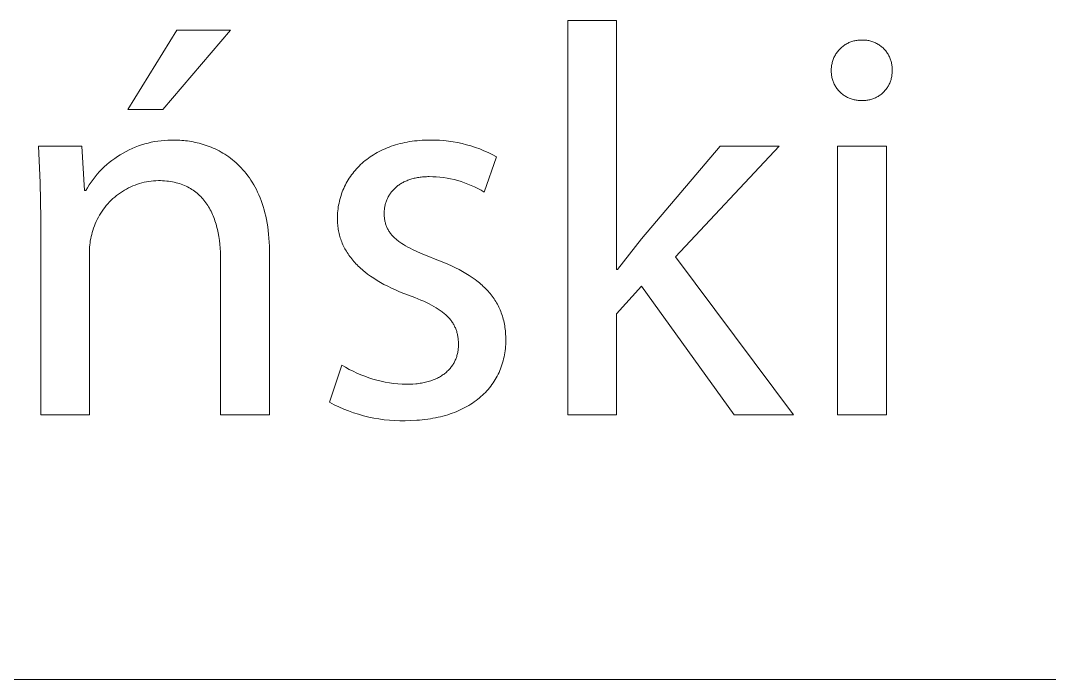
# Model space of a CAD drawing. Header units: millimetres. Extents: x 0 to 4468, y 0 to 3122.
# Drawn here: x 3837.3 to 3920.1, y 0 to 53.1 of the extents above; entities that cross this region are included whole.
import ezdxf

# ---------------------------------------------------------------- set-up
doc = ezdxf.new("R2010")
doc.units = ezdxf.units.MM
doc.header["$MEASUREMENT"] = 0
doc.layers.add('Domyślny', color=7, linetype='Continuous', true_color=0x000000)

msp = doc.modelspace()

# ---------------------------------------------------------------- linework, layer by layer
at = {"layer": 'Domyślny', "color": 18, "lineweight": 15, "true_color": 0x000000}
for p, q in [((3881.361, 21.304), (3881.361, 53.057)), ((3881.361, 53.057), (3885.26, 53.057)), ((3885.26, 53.057), (3885.26, 33.014)), ((3845.935, 45.883), (3849.878, 52.282)), ((3854.208, 52.282), (3848.762, 45.883)), ((3849.878, 52.282), (3854.208, 52.282)), ((3904.136, 51.34), (3904.214, 51.368)), ((3904.214, 51.368), (3904.293, 51.392)), ((3904.293, 51.392), (3904.373, 51.414)), ((3904.373, 51.414), (3904.454, 51.433)), ((3904.454, 51.433), (3904.535, 51.449)), ((3904.535, 51.449), (3904.617, 51.462)), ((3904.617, 51.462), (3904.699, 51.473)), ((3904.699, 51.473), (3904.782, 51.481)), ((3904.782, 51.481), (3904.864, 51.486)), ((3904.864, 51.486), (3904.947, 51.488)), ((3904.947, 51.488), (3905.03, 51.487)), ((3905.03, 51.487), (3905.111, 51.489)), ((3905.111, 51.489), (3905.192, 51.487)), ((3905.192, 51.487), (3905.272, 51.483)), ((3905.272, 51.483), (3905.353, 51.476)), ((3905.353, 51.476), (3905.433, 51.467)), ((3905.433, 51.467), (3905.513, 51.454)), ((3905.513, 51.454), (3905.592, 51.439)), ((3905.592, 51.439), (3905.671, 51.421)), ((3905.671, 51.421), (3905.749, 51.401)), ((3905.749, 51.401), (3905.827, 51.378)), ((3905.827, 51.378), (3905.903, 51.352)), ((3905.903, 51.352), (3905.979, 51.323)), ((3903.026, 50.506), (3903.076, 50.572)), ((3903.076, 50.572), (3903.129, 50.636)), ((3903.129, 50.636), (3903.183, 50.698)), ((3903.183, 50.698), (3903.24, 50.759)), ((3903.24, 50.759), (3903.299, 50.817)), ((3903.299, 50.817), (3903.36, 50.874)), ((3903.36, 50.874), (3903.422, 50.928)), ((3903.422, 50.928), (3903.487, 50.98)), ((3903.487, 50.98), (3903.553, 51.03)), ((3903.553, 51.03), (3903.621, 51.077)), ((3903.621, 51.077), (3903.69, 51.122)), ((3903.69, 51.122), (3903.761, 51.165)), ((3903.761, 51.165), (3903.834, 51.205)), ((3903.834, 51.205), (3903.908, 51.243)), ((3903.908, 51.243), (3903.983, 51.278)), ((3903.983, 51.278), (3904.059, 51.311)), ((3904.059, 51.311), (3904.136, 51.34)), ((3905.979, 51.323), (3906.053, 51.292)), ((3906.053, 51.292), (3906.127, 51.259)), ((3906.127, 51.259), (3906.199, 51.222)), ((3906.199, 51.222), (3906.27, 51.184)), ((3906.27, 51.184), (3906.34, 51.143)), ((3906.34, 51.143), (3906.408, 51.099)), ((3906.408, 51.099), (3906.474, 51.054)), ((3906.474, 51.054), (3906.539, 51.006)), ((3906.539, 51.006), (3906.603, 50.955)), ((3906.603, 50.955), (3906.664, 50.903)), ((3906.664, 50.903), (3906.724, 50.848)), ((3906.724, 50.848), (3906.782, 50.792)), ((3906.782, 50.792), (3906.837, 50.734)), ((3906.837, 50.734), (3906.891, 50.673)), ((3906.891, 50.673), (3906.943, 50.611)), ((3906.943, 50.611), (3906.992, 50.547)), ((3906.992, 50.547), (3907.039, 50.482)), ((3902.637, 49.688), (3902.659, 49.768)), ((3902.659, 49.768), (3902.684, 49.847)), ((3902.684, 49.847), (3902.712, 49.925)), ((3902.712, 49.925), (3902.742, 50.002)), ((3902.742, 50.002), (3902.775, 50.078)), ((3902.775, 50.078), (3902.811, 50.153)), ((3902.811, 50.153), (3902.849, 50.226)), ((3902.849, 50.226), (3902.89, 50.299)), ((3902.89, 50.299), (3902.933, 50.369)), ((3902.933, 50.369), (3902.978, 50.438)), ((3902.978, 50.438), (3903.026, 50.506)), ((3907.039, 50.482), (3907.084, 50.414)), ((3907.084, 50.414), (3907.127, 50.346)), ((3907.127, 50.346), (3907.167, 50.276)), ((3907.167, 50.276), (3907.205, 50.204)), ((3907.205, 50.204), (3907.24, 50.131)), ((3907.24, 50.131), (3907.273, 50.058)), ((3907.273, 50.058), (3907.303, 49.983)), ((3907.303, 49.983), (3907.331, 49.907)), ((3907.331, 49.907), (3907.356, 49.83)), ((3907.356, 49.83), (3907.378, 49.752)), ((3907.378, 49.752), (3907.398, 49.674)), ((3902.559, 48.951), (3902.56, 49.032)), ((3902.561, 48.87), (3902.559, 48.951)), ((3902.56, 49.115), (3902.562, 49.198)), ((3902.56, 49.032), (3902.56, 49.115)), ((3902.566, 48.79), (3902.561, 48.87)), ((3902.562, 49.198), (3902.568, 49.28)), ((3902.568, 49.28), (3902.576, 49.363)), ((3902.576, 49.363), (3902.587, 49.445)), ((3902.587, 49.445), (3902.601, 49.526)), ((3902.601, 49.526), (3902.618, 49.608)), ((3902.618, 49.608), (3902.637, 49.688)), ((3907.398, 49.674), (3907.414, 49.595)), ((3907.414, 49.595), (3907.429, 49.515)), ((3907.429, 49.515), (3907.44, 49.435)), ((3907.44, 49.435), (3907.449, 49.355)), ((3907.449, 49.355), (3907.454, 49.274)), ((3907.455, 48.872), (3907.451, 48.792)), ((3907.454, 49.274), (3907.457, 49.193)), ((3907.458, 49.113), (3907.455, 49.032)), ((3907.455, 49.032), (3907.457, 48.952)), ((3907.457, 48.952), (3907.455, 48.872)), ((3907.457, 49.193), (3907.458, 49.113)), ((3902.574, 48.709), (3902.566, 48.79)), ((3902.584, 48.629), (3902.574, 48.709)), ((3902.598, 48.549), (3902.584, 48.629)), ((3902.613, 48.47), (3902.598, 48.549)), ((3902.632, 48.392), (3902.613, 48.47)), ((3902.653, 48.314), (3902.632, 48.392)), ((3902.677, 48.236), (3902.653, 48.314)), ((3902.704, 48.16), (3902.677, 48.236)), ((3902.733, 48.085), (3902.704, 48.16)), ((3902.765, 48.01), (3902.733, 48.085)), ((3907.293, 48.094), (3907.263, 48.02)), ((3907.322, 48.168), (3907.293, 48.094)), ((3907.347, 48.244), (3907.322, 48.168)), ((3907.37, 48.321), (3907.347, 48.244)), ((3907.39, 48.398), (3907.37, 48.321)), ((3907.408, 48.476), (3907.39, 48.398)), ((3907.423, 48.554), (3907.408, 48.476)), ((3907.435, 48.633), (3907.423, 48.554)), ((3907.444, 48.713), (3907.435, 48.633)), ((3907.451, 48.792), (3907.444, 48.713)), ((3902.799, 47.937), (3902.765, 48.01)), ((3902.836, 47.865), (3902.799, 47.937)), ((3902.875, 47.795), (3902.836, 47.865)), ((3902.917, 47.726), (3902.875, 47.795)), ((3902.961, 47.658), (3902.917, 47.726)), ((3903.007, 47.592), (3902.961, 47.658)), ((3903.056, 47.527), (3903.007, 47.592)), ((3903.107, 47.464), (3903.056, 47.527)), ((3903.16, 47.403), (3903.107, 47.464)), ((3903.215, 47.344), (3903.16, 47.403)), ((3903.271, 47.286), (3903.215, 47.344)), ((3903.33, 47.231), (3903.271, 47.286)), ((3903.391, 47.178), (3903.33, 47.231)), ((3906.713, 47.243), (3906.654, 47.189)), ((3906.771, 47.298), (3906.713, 47.243)), ((3906.826, 47.355), (3906.771, 47.298)), ((3906.88, 47.415), (3906.826, 47.355)), ((3906.931, 47.476), (3906.88, 47.415)), ((3906.981, 47.538), (3906.931, 47.476)), ((3907.028, 47.603), (3906.981, 47.538)), ((3907.073, 47.669), (3907.028, 47.603)), ((3907.116, 47.736), (3907.073, 47.669)), ((3907.156, 47.805), (3907.116, 47.736)), ((3907.194, 47.876), (3907.156, 47.805)), ((3907.23, 47.947), (3907.194, 47.876)), ((3907.263, 48.02), (3907.23, 47.947)), ((3903.454, 47.127), (3903.391, 47.178)), ((3903.518, 47.078), (3903.454, 47.127)), ((3903.584, 47.031), (3903.518, 47.078)), ((3903.651, 46.987), (3903.584, 47.031)), ((3903.72, 46.944), (3903.651, 46.987)), ((3903.791, 46.905), (3903.72, 46.944)), ((3903.862, 46.868), (3903.791, 46.905)), ((3903.935, 46.833), (3903.862, 46.868)), ((3904.009, 46.801), (3903.935, 46.833)), ((3904.085, 46.771), (3904.009, 46.801)), ((3904.161, 46.744), (3904.085, 46.771)), ((3904.238, 46.719), (3904.161, 46.744)), ((3904.316, 46.698), (3904.238, 46.719)), ((3904.394, 46.678), (3904.316, 46.698)), ((3904.473, 46.662), (3904.394, 46.678)), ((3904.553, 46.648), (3904.473, 46.662)), ((3904.633, 46.637), (3904.553, 46.648)), ((3904.713, 46.629), (3904.633, 46.637)), ((3904.794, 46.624), (3904.713, 46.629)), ((3904.875, 46.621), (3904.794, 46.624)), ((3904.956, 46.621), (3904.875, 46.621)), ((3905.035, 46.617), (3904.956, 46.621)), ((3905.115, 46.616), (3905.035, 46.617)), ((3905.195, 46.617), (3905.115, 46.616)), ((3905.275, 46.621), (3905.195, 46.617)), ((3905.354, 46.627), (3905.275, 46.621)), ((3905.434, 46.637), (3905.354, 46.627)), ((3905.513, 46.649), (3905.434, 46.637)), ((3905.591, 46.663), (3905.513, 46.649)), ((3905.669, 46.681), (3905.591, 46.663)), ((3905.747, 46.701), (3905.669, 46.681)), ((3905.823, 46.724), (3905.747, 46.701)), ((3905.899, 46.749), (3905.823, 46.724)), ((3905.974, 46.777), (3905.899, 46.749)), ((3906.048, 46.807), (3905.974, 46.777)), ((3906.121, 46.84), (3906.048, 46.807)), ((3906.192, 46.876), (3906.121, 46.84)), ((3906.262, 46.914), (3906.192, 46.876)), ((3906.331, 46.954), (3906.262, 46.914)), ((3906.399, 46.996), (3906.331, 46.954)), ((3906.465, 47.041), (3906.399, 46.996)), ((3906.53, 47.088), (3906.465, 47.041)), ((3906.593, 47.138), (3906.53, 47.088)), ((3906.654, 47.189), (3906.593, 47.138)), ((3848.762, 45.883), (3845.935, 45.883)), ((3847.038, 43.044), (3847.296, 43.123)), ((3847.296, 43.123), (3847.557, 43.193)), ((3847.557, 43.193), (3847.82, 43.254)), ((3847.82, 43.254), (3848.086, 43.306)), ((3848.086, 43.306), (3848.352, 43.349)), ((3848.352, 43.349), (3848.62, 43.383)), ((3848.62, 43.383), (3848.89, 43.408)), ((3848.89, 43.408), (3849.159, 43.424)), ((3849.159, 43.424), (3849.429, 43.431)), ((3849.429, 43.431), (3849.7, 43.428)), ((3849.7, 43.428), (3849.841, 43.427)), ((3849.841, 43.427), (3849.985, 43.423)), ((3849.985, 43.423), (3850.131, 43.416)), ((3850.131, 43.416), (3850.278, 43.406)), ((3850.278, 43.406), (3850.428, 43.394)), ((3850.428, 43.394), (3850.579, 43.378)), ((3850.579, 43.378), (3850.732, 43.359)), ((3850.732, 43.359), (3850.887, 43.337)), ((3850.887, 43.337), (3851.043, 43.312)), ((3851.043, 43.312), (3851.199, 43.283)), ((3851.199, 43.283), (3851.357, 43.251)), ((3851.357, 43.251), (3851.516, 43.215)), ((3851.516, 43.215), (3851.675, 43.175)), ((3851.675, 43.175), (3851.835, 43.132)), ((3851.835, 43.132), (3851.996, 43.084)), ((3851.996, 43.084), (3852.156, 43.033)), ((3867.49, 43.047), (3867.67, 43.099)), ((3867.67, 43.099), (3867.853, 43.148)), ((3867.853, 43.148), (3868.039, 43.193)), ((3868.039, 43.193), (3868.228, 43.234)), ((3868.228, 43.234), (3868.419, 43.272)), ((3868.419, 43.272), (3868.614, 43.306)), ((3868.614, 43.306), (3868.811, 43.336)), ((3868.811, 43.336), (3869.011, 43.362)), ((3869.011, 43.362), (3869.214, 43.384)), ((3869.214, 43.384), (3869.42, 43.403)), ((3869.42, 43.403), (3869.629, 43.417)), ((3869.629, 43.417), (3869.841, 43.427)), ((3869.841, 43.427), (3870.055, 43.434)), ((3870.055, 43.434), (3870.272, 43.436)), ((3870.272, 43.436), (3870.642, 43.433)), ((3870.642, 43.433), (3871.012, 43.417)), ((3871.012, 43.417), (3871.381, 43.389)), ((3871.381, 43.389), (3871.749, 43.348)), ((3871.749, 43.348), (3872.115, 43.295)), ((3872.115, 43.295), (3872.479, 43.229)), ((3872.479, 43.229), (3872.841, 43.151)), ((3872.841, 43.151), (3873.2, 43.061)), ((3838.887, 40.022), (3838.748, 42.952)), ((3838.748, 42.952), (3842.23, 42.952)), ((3842.23, 42.952), (3842.453, 39.366)), ((3845.096, 42.11), (3845.324, 42.255)), ((3845.324, 42.255), (3845.556, 42.392)), ((3845.556, 42.392), (3845.794, 42.522)), ((3845.794, 42.522), (3846.035, 42.643)), ((3846.035, 42.643), (3846.28, 42.756)), ((3846.28, 42.756), (3846.53, 42.861)), ((3846.53, 42.861), (3846.782, 42.957)), ((3846.782, 42.957), (3847.038, 43.044)), ((3852.156, 43.033), (3852.317, 42.978)), ((3852.317, 42.978), (3852.478, 42.919)), ((3852.478, 42.919), (3852.638, 42.855)), ((3852.638, 42.855), (3852.799, 42.788)), ((3852.799, 42.788), (3852.958, 42.715)), ((3852.958, 42.715), (3853.118, 42.639)), ((3853.118, 42.639), (3853.276, 42.558)), ((3853.276, 42.558), (3853.434, 42.472)), ((3853.434, 42.472), (3853.59, 42.381)), ((3853.59, 42.381), (3853.746, 42.286)), ((3853.746, 42.286), (3853.9, 42.186)), ((3865.574, 42.166), (3865.716, 42.256)), ((3865.716, 42.256), (3865.862, 42.344)), ((3865.862, 42.344), (3866.01, 42.428)), ((3866.01, 42.428), (3866.162, 42.51)), ((3866.162, 42.51), (3866.317, 42.588)), ((3866.317, 42.588), (3866.476, 42.663)), ((3866.476, 42.663), (3866.637, 42.736)), ((3866.637, 42.736), (3866.802, 42.805)), ((3866.802, 42.805), (3866.969, 42.87)), ((3866.969, 42.87), (3867.14, 42.933)), ((3867.14, 42.933), (3867.314, 42.992)), ((3867.314, 42.992), (3867.49, 43.047)), ((3873.2, 43.061), (3873.556, 42.958)), ((3873.556, 42.958), (3873.908, 42.844)), ((3873.908, 42.844), (3874.256, 42.718)), ((3874.256, 42.718), (3874.599, 42.58)), ((3874.599, 42.58), (3874.938, 42.43)), ((3874.938, 42.43), (3875.271, 42.269)), ((3875.271, 42.269), (3875.599, 42.097)), ((3887.283, 35.484), (3893.622, 42.954)), ((3898.368, 42.954), (3890.006, 34.041)), ((3893.622, 42.954), (3898.368, 42.954)), ((3903.066, 42.946), (3907.009, 42.946)), ((3903.066, 21.297), (3903.066, 42.946)), ((3907.009, 42.946), (3907.009, 21.297)), ((3844.037, 41.273), (3844.237, 41.455)), ((3844.237, 41.455), (3844.443, 41.629)), ((3844.443, 41.629), (3844.655, 41.797)), ((3844.655, 41.797), (3844.873, 41.957)), ((3844.873, 41.957), (3845.096, 42.11)), ((3853.9, 42.186), (3854.052, 42.08)), ((3854.052, 42.08), (3854.203, 41.97)), ((3854.203, 41.97), (3854.353, 41.854)), ((3854.353, 41.854), (3854.5, 41.734)), ((3854.5, 41.734), (3854.645, 41.607)), ((3854.645, 41.607), (3854.788, 41.476)), ((3854.788, 41.476), (3854.929, 41.339)), ((3864.556, 41.343), (3864.672, 41.455)), ((3864.672, 41.455), (3864.791, 41.565)), ((3864.791, 41.565), (3864.913, 41.672)), ((3864.913, 41.672), (3865.038, 41.776)), ((3865.038, 41.776), (3865.167, 41.877)), ((3865.167, 41.877), (3865.3, 41.976)), ((3865.3, 41.976), (3865.435, 42.072)), ((3865.435, 42.072), (3865.574, 42.166)), ((3875.599, 42.097), (3874.617, 39.24)), ((3843.301, 40.482), (3843.475, 40.689)), ((3843.475, 40.689), (3843.656, 40.89)), ((3843.656, 40.89), (3843.843, 41.085)), ((3843.843, 41.085), (3844.037, 41.273)), ((3854.929, 41.339), (3855.067, 41.196)), ((3855.067, 41.196), (3855.203, 41.048)), ((3855.203, 41.048), (3855.336, 40.893)), ((3855.336, 40.893), (3855.466, 40.733)), ((3855.466, 40.733), (3855.593, 40.567)), ((3863.847, 40.495), (3863.938, 40.623)), ((3863.938, 40.623), (3864.032, 40.748)), ((3864.032, 40.748), (3864.13, 40.872)), ((3864.13, 40.872), (3864.231, 40.993)), ((3864.231, 40.993), (3864.336, 41.112)), ((3864.336, 41.112), (3864.445, 41.229)), ((3864.445, 41.229), (3864.556, 41.343)), ((3838.927, 37.09), (3838.887, 40.022)), ((3842.679, 39.6), (3842.823, 39.828)), ((3842.823, 39.828), (3842.975, 40.052)), ((3842.975, 40.052), (3843.134, 40.27)), ((3843.134, 40.27), (3843.301, 40.482)), ((3846.518, 39.811), (3846.34, 39.74)), ((3846.698, 39.876), (3846.518, 39.811)), ((3846.881, 39.934), (3846.698, 39.876)), ((3847.065, 39.986), (3846.881, 39.934)), ((3847.251, 40.031), (3847.065, 39.986)), ((3847.439, 40.071), (3847.251, 40.031)), ((3847.627, 40.104), (3847.439, 40.071)), ((3847.817, 40.13), (3847.627, 40.104)), ((3848.008, 40.15), (3847.817, 40.13)), ((3848.199, 40.163), (3848.008, 40.15)), ((3848.39, 40.17), (3848.199, 40.163)), ((3848.563, 40.168), (3848.39, 40.17)), ((3848.732, 40.161), (3848.563, 40.168)), ((3848.897, 40.151), (3848.732, 40.161)), ((3849.06, 40.136), (3848.897, 40.151)), ((3849.218, 40.117), (3849.06, 40.136)), ((3849.373, 40.095), (3849.218, 40.117)), ((3849.525, 40.068), (3849.373, 40.095)), ((3849.674, 40.038), (3849.525, 40.068)), ((3849.819, 40.003), (3849.674, 40.038)), ((3849.961, 39.965), (3849.819, 40.003)), ((3850.099, 39.923), (3849.961, 39.965)), ((3850.234, 39.878), (3850.099, 39.923)), ((3850.366, 39.828), (3850.234, 39.878)), ((3850.495, 39.776), (3850.366, 39.828)), ((3850.621, 39.719), (3850.495, 39.776)), ((3855.593, 40.567), (3855.716, 40.395)), ((3855.716, 40.395), (3855.837, 40.217)), ((3855.837, 40.217), (3855.953, 40.032)), ((3855.953, 40.032), (3856.067, 39.841)), ((3856.067, 39.841), (3856.176, 39.644)), ((3863.379, 39.685), (3863.448, 39.825)), ((3863.448, 39.825), (3863.521, 39.963)), ((3863.521, 39.963), (3863.597, 40.099)), ((3863.597, 40.099), (3863.677, 40.233)), ((3863.677, 40.233), (3863.76, 40.365)), ((3863.76, 40.365), (3863.847, 40.495)), ((3867.678, 39.763), (3867.617, 39.716)), ((3867.742, 39.809), (3867.678, 39.763)), ((3867.807, 39.854), (3867.742, 39.809)), ((3867.873, 39.897), (3867.807, 39.854)), ((3867.942, 39.94), (3867.873, 39.897)), ((3868.012, 39.98), (3867.942, 39.94)), ((3868.084, 40.02), (3868.012, 39.98)), ((3868.157, 40.058), (3868.084, 40.02)), ((3868.232, 40.094), (3868.157, 40.058)), ((3868.309, 40.13), (3868.232, 40.094)), ((3868.387, 40.163), (3868.309, 40.13)), ((3868.467, 40.195), (3868.387, 40.163)), ((3868.549, 40.226), (3868.467, 40.195)), ((3868.632, 40.255), (3868.549, 40.226)), ((3868.717, 40.283), (3868.632, 40.255)), ((3868.803, 40.308), (3868.717, 40.283)), ((3868.892, 40.333), (3868.803, 40.308)), ((3868.981, 40.355), (3868.892, 40.333)), ((3869.073, 40.376), (3868.981, 40.355)), ((3869.166, 40.396), (3869.073, 40.376)), ((3869.26, 40.413), (3869.166, 40.396)), ((3869.356, 40.429), (3869.26, 40.413)), ((3869.454, 40.443), (3869.356, 40.429)), ((3869.554, 40.455), (3869.454, 40.443)), ((3869.654, 40.466), (3869.554, 40.455)), ((3869.757, 40.474), (3869.654, 40.466)), ((3869.861, 40.481), (3869.757, 40.474)), ((3869.967, 40.486), (3869.861, 40.481)), ((3870.074, 40.489), (3869.967, 40.486)), ((3870.183, 40.49), (3870.074, 40.489)), ((3870.474, 40.485), (3870.183, 40.49)), ((3870.765, 40.47), (3870.474, 40.485)), ((3871.056, 40.445), (3870.765, 40.47)), ((3871.345, 40.41), (3871.056, 40.445)), ((3871.633, 40.365), (3871.345, 40.41)), ((3871.92, 40.311), (3871.633, 40.365)), ((3872.204, 40.246), (3871.92, 40.311)), ((3872.486, 40.172), (3872.204, 40.246)), ((3872.765, 40.088), (3872.486, 40.172)), ((3873.042, 39.995), (3872.765, 40.088)), ((3873.314, 39.892), (3873.042, 39.995)), ((3873.583, 39.779), (3873.314, 39.892)), ((3873.849, 39.658), (3873.583, 39.779)), ((3842.453, 39.366), (3842.543, 39.366)), ((3842.543, 39.366), (3842.679, 39.6)), ((3845.022, 38.966), (3844.874, 38.844)), ((3845.175, 39.082), (3845.022, 38.966)), ((3845.331, 39.193), (3845.175, 39.082)), ((3845.491, 39.298), (3845.331, 39.193)), ((3845.654, 39.398), (3845.491, 39.298)), ((3845.821, 39.492), (3845.654, 39.398)), ((3845.991, 39.581), (3845.821, 39.492)), ((3846.164, 39.664), (3845.991, 39.581)), ((3846.34, 39.74), (3846.164, 39.664)), ((3850.743, 39.66), (3850.621, 39.719)), ((3850.862, 39.597), (3850.743, 39.66)), ((3850.978, 39.53), (3850.862, 39.597)), ((3851.092, 39.46), (3850.978, 39.53)), ((3851.202, 39.387), (3851.092, 39.46)), ((3851.309, 39.311), (3851.202, 39.387)), ((3851.412, 39.231), (3851.309, 39.311)), ((3851.513, 39.149), (3851.412, 39.231)), ((3851.611, 39.063), (3851.513, 39.149)), ((3851.707, 38.975), (3851.611, 39.063)), ((3851.799, 38.883), (3851.707, 38.975)), ((3856.176, 39.644), (3856.282, 39.441)), ((3856.282, 39.441), (3856.383, 39.23)), ((3856.383, 39.23), (3856.48, 39.013)), ((3856.48, 39.013), (3856.573, 38.789)), ((3863.047, 38.812), (3863.093, 38.962)), ((3863.093, 38.962), (3863.142, 39.11)), ((3863.142, 39.11), (3863.196, 39.256)), ((3863.196, 39.256), (3863.253, 39.401)), ((3863.253, 39.401), (3863.315, 39.544)), ((3863.315, 39.544), (3863.379, 39.685)), ((3866.935, 38.934), (3866.899, 38.871)), ((3866.972, 38.997), (3866.935, 38.934)), ((3867.011, 39.058), (3866.972, 38.997)), ((3867.052, 39.119), (3867.011, 39.058)), ((3867.095, 39.178), (3867.052, 39.119)), ((3867.139, 39.237), (3867.095, 39.178)), ((3867.185, 39.295), (3867.139, 39.237)), ((3867.233, 39.351), (3867.185, 39.295)), ((3867.283, 39.407), (3867.233, 39.351)), ((3867.334, 39.461), (3867.283, 39.407)), ((3867.387, 39.514), (3867.334, 39.461)), ((3867.442, 39.566), (3867.387, 39.514)), ((3867.499, 39.617), (3867.442, 39.566)), ((3867.557, 39.667), (3867.499, 39.617)), ((3867.617, 39.716), (3867.557, 39.667)), ((3874.109, 39.527), (3873.849, 39.658)), ((3874.365, 39.388), (3874.109, 39.527)), ((3874.617, 39.24), (3874.365, 39.388)), ((3844.2, 38.166), (3844.079, 38.017)), ((3844.325, 38.31), (3844.2, 38.166)), ((3844.455, 38.451), (3844.325, 38.31)), ((3844.591, 38.587), (3844.455, 38.451)), ((3844.73, 38.718), (3844.591, 38.587)), ((3844.874, 38.844), (3844.73, 38.718)), ((3851.888, 38.789), (3851.799, 38.883)), ((3851.975, 38.692), (3851.888, 38.789)), ((3852.058, 38.592), (3851.975, 38.692)), ((3852.139, 38.49), (3852.058, 38.592)), ((3852.217, 38.384), (3852.139, 38.49)), ((3852.292, 38.276), (3852.217, 38.384)), ((3852.365, 38.166), (3852.292, 38.276)), ((3852.435, 38.053), (3852.365, 38.166)), ((3856.573, 38.789), (3856.662, 38.559)), ((3856.662, 38.559), (3856.745, 38.321)), ((3856.745, 38.321), (3856.824, 38.077)), ((3862.876, 38.044), (3862.902, 38.2)), ((3862.902, 38.2), (3862.932, 38.355)), ((3862.932, 38.355), (3862.966, 38.509)), ((3862.966, 38.509), (3863.005, 38.661)), ((3863.005, 38.661), (3863.047, 38.812)), ((3866.626, 38.122), (3866.612, 38.049)), ((3866.642, 38.193), (3866.626, 38.122)), ((3866.66, 38.264), (3866.642, 38.193)), ((3866.679, 38.335), (3866.66, 38.264)), ((3866.7, 38.404), (3866.679, 38.335)), ((3866.723, 38.473), (3866.7, 38.404)), ((3866.748, 38.541), (3866.723, 38.473)), ((3866.775, 38.609), (3866.748, 38.541)), ((3866.803, 38.676), (3866.775, 38.609)), ((3866.833, 38.741), (3866.803, 38.676)), ((3866.866, 38.807), (3866.833, 38.741)), ((3866.899, 38.871), (3866.866, 38.807)), ((3843.651, 37.382), (3843.558, 37.214)), ((3843.75, 37.546), (3843.651, 37.382)), ((3843.854, 37.707), (3843.75, 37.546)), ((3843.964, 37.863), (3843.854, 37.707)), ((3844.079, 38.017), (3843.964, 37.863)), ((3852.502, 37.938), (3852.435, 38.053)), ((3852.567, 37.82), (3852.502, 37.938)), ((3852.628, 37.7), (3852.567, 37.82)), ((3852.688, 37.577), (3852.628, 37.7)), ((3852.745, 37.453), (3852.688, 37.577)), ((3852.799, 37.326), (3852.745, 37.453)), ((3852.851, 37.197), (3852.799, 37.326)), ((3856.824, 38.077), (3856.898, 37.825)), ((3856.898, 37.825), (3856.967, 37.566)), ((3856.967, 37.566), (3857.031, 37.3)), ((3857.031, 37.3), (3857.089, 37.027)), ((3862.804, 37.245), (3862.811, 37.407)), ((3862.811, 37.407), (3862.821, 37.568)), ((3862.821, 37.568), (3862.835, 37.727)), ((3862.835, 37.727), (3862.853, 37.886)), ((3862.853, 37.886), (3862.876, 38.044)), ((3866.568, 37.604), (3866.567, 37.529)), ((3866.567, 37.529), (3866.568, 37.446)), ((3866.571, 37.68), (3866.568, 37.604)), ((3866.568, 37.446), (3866.571, 37.364)), ((3866.575, 37.755), (3866.571, 37.68)), ((3866.571, 37.364), (3866.575, 37.284)), ((3866.582, 37.829), (3866.575, 37.755)), ((3866.575, 37.284), (3866.582, 37.205)), ((3866.59, 37.903), (3866.582, 37.829)), ((3866.6, 37.976), (3866.59, 37.903)), ((3866.612, 38.049), (3866.6, 37.976)), ((3838.927, 21.303), (3838.927, 37.09)), ((3843.243, 36.516), (3843.18, 36.335)), ((3843.313, 36.695), (3843.243, 36.516)), ((3843.389, 36.871), (3843.313, 36.695)), ((3843.47, 37.044), (3843.389, 36.871)), ((3843.558, 37.214), (3843.47, 37.044)), ((3852.9, 37.066), (3852.851, 37.197)), ((3852.946, 36.933), (3852.9, 37.066)), ((3852.991, 36.798), (3852.946, 36.933)), ((3853.033, 36.662), (3852.991, 36.798)), ((3853.072, 36.523), (3853.033, 36.662)), ((3853.109, 36.382), (3853.072, 36.523)), ((3857.089, 37.027), (3857.142, 36.746)), ((3857.142, 36.746), (3857.189, 36.457)), ((3857.189, 36.457), (3857.23, 36.161)), ((3862.802, 37.082), (3862.804, 37.245)), ((3862.804, 36.961), (3862.802, 37.082)), ((3862.808, 36.841), (3862.804, 36.961)), ((3862.815, 36.721), (3862.808, 36.841)), ((3862.824, 36.602), (3862.815, 36.721)), ((3862.836, 36.484), (3862.824, 36.602)), ((3862.851, 36.366), (3862.836, 36.484)), ((3866.582, 37.205), (3866.59, 37.127)), ((3866.59, 37.127), (3866.601, 37.051)), ((3866.601, 37.051), (3866.613, 36.976)), ((3866.613, 36.976), (3866.627, 36.902)), ((3866.627, 36.902), (3866.643, 36.829)), ((3866.643, 36.829), (3866.662, 36.758)), ((3866.662, 36.758), (3866.682, 36.688)), ((3866.682, 36.688), (3866.704, 36.618)), ((3866.704, 36.618), (3866.727, 36.55)), ((3866.727, 36.55), (3866.753, 36.483)), ((3866.753, 36.483), (3866.781, 36.417)), ((3842.981, 35.661), (3842.944, 35.494)), ((3843.023, 35.826), (3842.981, 35.661)), ((3843.07, 35.99), (3843.023, 35.826)), ((3843.123, 36.152), (3843.07, 35.99)), ((3843.18, 36.335), (3843.123, 36.152)), ((3853.144, 36.24), (3853.109, 36.382)), ((3853.207, 35.951), (3853.144, 36.24)), ((3853.261, 35.655), (3853.207, 35.951)), ((3853.305, 35.353), (3853.261, 35.655)), ((3857.23, 36.161), (3857.265, 35.857)), ((3857.265, 35.857), (3857.295, 35.545)), ((3862.869, 36.249), (3862.851, 36.366)), ((3862.889, 36.133), (3862.869, 36.249)), ((3862.912, 36.017), (3862.889, 36.133)), ((3862.938, 35.903), (3862.912, 36.017)), ((3862.967, 35.788), (3862.938, 35.903)), ((3862.998, 35.675), (3862.967, 35.788)), ((3863.032, 35.562), (3862.998, 35.675)), ((3866.781, 36.417), (3866.811, 36.352)), ((3866.811, 36.352), (3866.843, 36.288)), ((3866.843, 36.288), (3866.876, 36.225)), ((3866.876, 36.225), (3866.912, 36.162)), ((3866.912, 36.162), (3866.95, 36.101)), ((3866.95, 36.101), (3866.99, 36.04)), ((3866.99, 36.04), (3867.031, 35.981)), ((3867.031, 35.981), (3867.075, 35.922)), ((3867.075, 35.922), (3867.121, 35.864)), ((3867.121, 35.864), (3867.169, 35.806)), ((3867.169, 35.806), (3867.218, 35.75)), ((3867.218, 35.75), (3867.27, 35.694)), ((3867.27, 35.694), (3867.324, 35.638)), ((3867.324, 35.638), (3867.38, 35.584)), ((3842.852, 34.819), (3842.843, 34.648)), ((3842.867, 34.989), (3842.852, 34.819)), ((3842.887, 35.158), (3842.867, 34.989)), ((3842.913, 35.327), (3842.887, 35.158)), ((3842.944, 35.494), (3842.913, 35.327)), ((3853.342, 35.046), (3853.305, 35.353)), ((3853.369, 34.734), (3853.342, 35.046)), ((3857.295, 35.545), (3857.318, 35.225)), ((3857.318, 35.225), (3857.334, 34.898)), ((3857.334, 34.898), (3857.344, 34.562)), ((3863.069, 35.45), (3863.032, 35.562)), ((3863.109, 35.339), (3863.069, 35.45)), ((3863.151, 35.229), (3863.109, 35.339)), ((3863.196, 35.119), (3863.151, 35.229)), ((3863.244, 35.01), (3863.196, 35.119)), ((3863.295, 34.902), (3863.244, 35.01)), ((3863.348, 34.795), (3863.295, 34.902)), ((3863.405, 34.688), (3863.348, 34.795)), ((3867.38, 35.584), (3867.438, 35.53)), ((3867.438, 35.53), (3867.498, 35.476)), ((3867.498, 35.476), (3867.56, 35.423)), ((3867.56, 35.423), (3867.624, 35.371)), ((3867.624, 35.371), (3867.69, 35.319)), ((3867.69, 35.319), (3867.759, 35.268)), ((3867.759, 35.268), (3867.829, 35.217)), ((3867.829, 35.217), (3867.976, 35.116)), ((3867.976, 35.116), (3868.132, 35.016)), ((3868.132, 35.016), (3868.296, 34.918)), ((3868.296, 34.918), (3868.468, 34.821)), ((3868.468, 34.821), (3868.649, 34.725)), ((3885.349, 33.014), (3887.283, 35.484)), ((3842.843, 34.648), (3842.839, 34.478)), ((3842.839, 34.478), (3842.84, 34.307)), ((3842.84, 34.307), (3842.84, 21.303)), ((3853.389, 34.417), (3853.369, 34.734)), ((3853.401, 34.096), (3853.389, 34.417)), ((3853.405, 33.772), (3853.401, 34.096)), ((3857.344, 34.562), (3857.348, 34.218)), ((3857.348, 34.218), (3857.348, 21.303)), ((3863.464, 34.583), (3863.405, 34.688)), ((3863.525, 34.478), (3863.464, 34.583)), ((3863.59, 34.374), (3863.525, 34.478)), ((3863.658, 34.27), (3863.59, 34.374)), ((3863.728, 34.168), (3863.658, 34.27)), ((3863.801, 34.066), (3863.728, 34.168)), ((3863.877, 33.965), (3863.801, 34.066)), ((3863.955, 33.866), (3863.877, 33.965)), ((3868.649, 34.725), (3868.839, 34.629)), ((3868.839, 34.629), (3869.245, 34.437)), ((3869.245, 34.437), (3869.685, 34.246)), ((3869.685, 34.246), (3870.162, 34.052)), ((3870.162, 34.052), (3870.674, 33.853)), ((3890.006, 34.041), (3899.529, 21.304)), ((3853.405, 21.303), (3853.405, 33.772)), ((3864.037, 33.766), (3863.955, 33.866)), ((3864.121, 33.668), (3864.037, 33.766)), ((3864.208, 33.571), (3864.121, 33.668)), ((3864.298, 33.474), (3864.208, 33.571)), ((3864.391, 33.379), (3864.298, 33.474)), ((3864.487, 33.284), (3864.391, 33.379)), ((3864.585, 33.19), (3864.487, 33.284)), ((3864.687, 33.097), (3864.585, 33.19)), ((3870.674, 33.853), (3871.021, 33.72)), ((3871.021, 33.72), (3871.358, 33.583)), ((3871.358, 33.583), (3871.684, 33.443)), ((3871.684, 33.443), (3871.999, 33.299)), ((3871.999, 33.299), (3872.303, 33.153)), ((3872.303, 33.153), (3872.596, 33.003)), ((3864.791, 33.005), (3864.687, 33.097)), ((3864.898, 32.914), (3864.791, 33.005)), ((3865.008, 32.824), (3864.898, 32.914)), ((3865.237, 32.646), (3865.008, 32.824)), ((3865.477, 32.472), (3865.237, 32.646)), ((3865.728, 32.302), (3865.477, 32.472)), ((3865.991, 32.136), (3865.728, 32.302)), ((3872.596, 33.003), (3872.878, 32.849)), ((3872.878, 32.849), (3873.15, 32.691)), ((3873.15, 32.691), (3873.41, 32.529)), ((3873.41, 32.529), (3873.66, 32.363)), ((3873.66, 32.363), (3873.899, 32.193)), ((3885.26, 33.014), (3885.349, 33.014)), ((3866.266, 31.974), (3865.991, 32.136)), ((3866.552, 31.815), (3866.266, 31.974)), ((3866.85, 31.661), (3866.552, 31.815)), ((3867.16, 31.511), (3866.85, 31.661)), ((3867.481, 31.365), (3867.16, 31.511)), ((3873.899, 32.193), (3874.014, 32.106)), ((3874.014, 32.106), (3874.126, 32.018)), ((3874.126, 32.018), (3874.236, 31.928)), ((3874.236, 31.928), (3874.343, 31.838)), ((3874.343, 31.838), (3874.447, 31.747)), ((3874.447, 31.747), (3874.549, 31.654)), ((3874.549, 31.654), (3874.647, 31.56)), ((3874.647, 31.56), (3874.743, 31.464)), ((3887.283, 31.675), (3885.26, 29.443)), ((3894.753, 21.304), (3887.283, 31.675)), ((3867.814, 31.223), (3867.481, 31.365)), ((3868.159, 31.085), (3867.814, 31.223)), ((3868.516, 30.952), (3868.159, 31.085)), ((3869.042, 30.751), (3868.516, 30.952)), ((3869.527, 30.551), (3869.042, 30.751)), ((3874.743, 31.464), (3874.837, 31.368)), ((3874.837, 31.368), (3874.927, 31.27)), ((3874.927, 31.27), (3875.015, 31.171)), ((3875.015, 31.171), (3875.1, 31.07)), ((3875.1, 31.07), (3875.182, 30.968)), ((3875.182, 30.968), (3875.261, 30.865)), ((3875.261, 30.865), (3875.338, 30.761)), ((3875.338, 30.761), (3875.412, 30.655)), ((3875.412, 30.655), (3875.483, 30.547)), ((3869.754, 30.45), (3869.527, 30.551)), ((3869.971, 30.348), (3869.754, 30.45)), ((3870.179, 30.246), (3869.971, 30.348)), ((3870.376, 30.143), (3870.179, 30.246)), ((3870.565, 30.038), (3870.376, 30.143)), ((3870.744, 29.933), (3870.565, 30.038)), ((3870.913, 29.826), (3870.744, 29.933)), ((3871.073, 29.718), (3870.913, 29.826)), ((3875.483, 30.547), (3875.552, 30.438)), ((3875.552, 30.438), (3875.617, 30.328)), ((3875.617, 30.328), (3875.68, 30.216)), ((3875.68, 30.216), (3875.74, 30.102)), ((3875.74, 30.102), (3875.797, 29.987)), ((3875.797, 29.987), (3875.852, 29.871)), ((3875.852, 29.871), (3875.904, 29.753)), ((3871.15, 29.663), (3871.073, 29.718)), ((3871.225, 29.608), (3871.15, 29.663)), ((3871.297, 29.552), (3871.225, 29.608)), ((3871.367, 29.496), (3871.297, 29.552)), ((3871.435, 29.439), (3871.367, 29.496)), ((3871.501, 29.381), (3871.435, 29.439)), ((3871.564, 29.324), (3871.501, 29.381)), ((3871.626, 29.265), (3871.564, 29.324)), ((3871.685, 29.206), (3871.626, 29.265)), ((3871.742, 29.146), (3871.685, 29.206)), ((3871.797, 29.086), (3871.742, 29.146)), ((3871.85, 29.025), (3871.797, 29.086)), ((3871.901, 28.963), (3871.85, 29.025)), ((3875.904, 29.753), (3875.953, 29.633)), ((3875.953, 29.633), (3875.999, 29.512)), ((3875.999, 29.512), (3876.042, 29.389)), ((3876.042, 29.389), (3876.083, 29.264)), ((3876.083, 29.264), (3876.12, 29.138)), ((3876.12, 29.138), (3876.155, 29.01)), ((3876.155, 29.01), (3876.188, 28.88)), ((3885.26, 29.443), (3885.26, 21.304)), ((3871.95, 28.901), (3871.901, 28.963)), ((3871.997, 28.838), (3871.95, 28.901)), ((3872.041, 28.774), (3871.997, 28.838)), ((3872.084, 28.709), (3872.041, 28.774)), ((3872.125, 28.644), (3872.084, 28.709)), ((3872.164, 28.578), (3872.125, 28.644)), ((3872.2, 28.511), (3872.164, 28.578)), ((3872.235, 28.443), (3872.2, 28.511)), ((3872.268, 28.374), (3872.235, 28.443)), ((3872.299, 28.305), (3872.268, 28.374)), ((3872.328, 28.234), (3872.299, 28.305)), ((3872.356, 28.162), (3872.328, 28.234)), ((3872.381, 28.09), (3872.356, 28.162)), ((3876.188, 28.88), (3876.217, 28.749)), ((3876.217, 28.749), (3876.244, 28.616)), ((3876.244, 28.616), (3876.268, 28.481)), ((3876.268, 28.481), (3876.289, 28.344)), ((3876.289, 28.344), (3876.307, 28.206)), ((3876.307, 28.206), (3876.322, 28.066)), ((3872.404, 28.017), (3872.381, 28.09)), ((3872.426, 27.942), (3872.404, 28.017)), ((3872.446, 27.867), (3872.426, 27.942)), ((3872.464, 27.79), (3872.446, 27.867)), ((3872.48, 27.713), (3872.464, 27.79)), ((3872.495, 27.634), (3872.48, 27.713)), ((3872.507, 27.555), (3872.495, 27.634)), ((3872.518, 27.474), (3872.507, 27.555)), ((3872.528, 27.392), (3872.518, 27.474)), ((3872.535, 27.309), (3872.528, 27.392)), ((3876.322, 28.066), (3876.335, 27.924)), ((3876.335, 27.924), (3876.345, 27.78)), ((3876.345, 27.78), (3876.352, 27.634)), ((3876.352, 27.634), (3876.356, 27.486)), ((3876.357, 27.336), (3876.355, 27.159)), ((3876.356, 27.486), (3876.357, 27.336)), ((3872.513, 26.476), (3872.524, 26.556)), ((3872.524, 26.556), (3872.533, 26.637)), ((3872.533, 26.637), (3872.539, 26.718)), ((3872.541, 27.224), (3872.535, 27.309)), ((3872.539, 26.718), (3872.544, 26.799)), ((3872.545, 27.139), (3872.541, 27.224)), ((3872.544, 26.799), (3872.547, 26.882)), ((3872.547, 27.052), (3872.545, 27.139)), ((3872.548, 26.964), (3872.547, 27.052)), ((3872.547, 26.882), (3872.548, 26.964)), ((3876.323, 26.638), (3876.303, 26.468)), ((3876.338, 26.81), (3876.323, 26.638)), ((3876.349, 26.984), (3876.338, 26.81)), ((3876.355, 27.159), (3876.349, 26.984)), ((3872.262, 25.646), (3872.294, 25.718)), ((3872.294, 25.718), (3872.325, 25.79)), ((3872.325, 25.79), (3872.354, 25.863)), ((3872.354, 25.863), (3872.381, 25.937)), ((3872.381, 25.937), (3872.406, 26.012)), ((3872.406, 26.012), (3872.429, 26.087)), ((3872.429, 26.087), (3872.45, 26.164)), ((3872.45, 26.164), (3872.468, 26.241)), ((3872.468, 26.241), (3872.485, 26.319)), ((3872.485, 26.319), (3872.5, 26.397)), ((3872.5, 26.397), (3872.513, 26.476)), ((3876.183, 25.805), (3876.143, 25.644)), ((3876.22, 25.968), (3876.183, 25.805)), ((3876.252, 26.132), (3876.22, 25.968)), ((3876.28, 26.299), (3876.252, 26.132)), ((3876.303, 26.468), (3876.28, 26.299)), ((3862.177, 22.322), (3863.159, 25.313)), ((3863.159, 25.313), (3863.454, 25.137)), ((3863.454, 25.137), (3863.754, 24.971)), ((3863.754, 24.971), (3864.059, 24.816)), ((3871.647, 24.812), (3871.707, 24.869)), ((3871.707, 24.869), (3871.764, 24.928)), ((3871.764, 24.928), (3871.82, 24.988)), ((3871.82, 24.988), (3871.873, 25.049)), ((3871.873, 25.049), (3871.925, 25.111)), ((3871.925, 25.111), (3871.974, 25.174)), ((3871.974, 25.174), (3872.021, 25.238)), ((3872.021, 25.238), (3872.066, 25.304)), ((3872.066, 25.304), (3872.109, 25.37)), ((3872.109, 25.37), (3872.151, 25.438)), ((3872.151, 25.438), (3872.19, 25.506)), ((3872.19, 25.506), (3872.227, 25.576)), ((3872.227, 25.576), (3872.262, 25.646)), ((3875.878, 24.868), (3875.812, 24.72)), ((3875.939, 25.019), (3875.878, 24.868)), ((3875.996, 25.172), (3875.939, 25.019)), ((3876.049, 25.327), (3875.996, 25.172)), ((3876.098, 25.484), (3876.049, 25.327)), ((3876.143, 25.644), (3876.098, 25.484)), ((3864.059, 24.816), (3864.369, 24.67)), ((3864.369, 24.67), (3864.684, 24.535)), ((3864.684, 24.535), (3865.003, 24.41)), ((3865.003, 24.41), (3865.326, 24.296)), ((3865.326, 24.296), (3865.653, 24.193)), ((3865.653, 24.193), (3865.983, 24.101)), ((3865.983, 24.101), (3866.316, 24.019)), ((3866.316, 24.019), (3866.651, 23.949)), ((3870.213, 24.016), (3870.311, 24.047)), ((3870.311, 24.047), (3870.407, 24.08)), ((3870.407, 24.08), (3870.5, 24.115)), ((3870.5, 24.115), (3870.591, 24.151)), ((3870.591, 24.151), (3870.681, 24.188)), ((3870.681, 24.188), (3870.768, 24.228)), ((3870.768, 24.228), (3870.853, 24.268)), ((3870.853, 24.268), (3870.935, 24.311)), ((3870.935, 24.311), (3871.016, 24.354)), ((3871.016, 24.354), (3871.095, 24.4)), ((3871.095, 24.4), (3871.171, 24.446)), ((3871.171, 24.446), (3871.245, 24.495)), ((3871.245, 24.495), (3871.318, 24.544)), ((3871.318, 24.544), (3871.388, 24.595)), ((3871.388, 24.595), (3871.456, 24.647)), ((3871.456, 24.647), (3871.522, 24.701)), ((3871.522, 24.701), (3871.585, 24.756)), ((3871.585, 24.756), (3871.647, 24.812)), ((3875.511, 24.147), (3875.425, 24.01)), ((3875.592, 24.287), (3875.511, 24.147)), ((3875.669, 24.429), (3875.592, 24.287)), ((3875.743, 24.573), (3875.669, 24.429)), ((3875.812, 24.72), (3875.743, 24.573)), ((3866.651, 23.949), (3866.988, 23.89)), ((3866.988, 23.89), (3867.328, 23.842)), ((3867.328, 23.842), (3867.668, 23.805)), ((3867.668, 23.805), (3868.01, 23.779)), ((3868.01, 23.779), (3868.352, 23.765)), ((3868.352, 23.765), (3868.616, 23.769)), ((3868.616, 23.769), (3868.87, 23.782)), ((3868.87, 23.782), (3869.116, 23.802)), ((3869.116, 23.802), (3869.236, 23.815)), ((3869.236, 23.815), (3869.353, 23.83)), ((3869.353, 23.83), (3869.468, 23.847)), ((3869.468, 23.847), (3869.581, 23.866)), ((3869.581, 23.866), (3869.692, 23.886)), ((3869.692, 23.886), (3869.8, 23.909)), ((3869.8, 23.909), (3869.907, 23.933)), ((3869.907, 23.933), (3870.011, 23.959)), ((3870.011, 23.959), (3870.113, 23.987)), ((3870.113, 23.987), (3870.213, 24.016)), ((3874.83, 23.236), (3874.717, 23.116)), ((3874.939, 23.359), (3874.83, 23.236)), ((3875.044, 23.484), (3874.939, 23.359)), ((3875.145, 23.612), (3875.044, 23.484)), ((3875.242, 23.742), (3875.145, 23.612)), ((3875.336, 23.874), (3875.242, 23.742)), ((3875.425, 24.01), (3875.336, 23.874)), ((3873.961, 22.452), (3873.821, 22.351)), ((3874.096, 22.556), (3873.961, 22.452)), ((3874.228, 22.662), (3874.096, 22.556)), ((3874.356, 22.772), (3874.228, 22.662)), ((3874.48, 22.884), (3874.356, 22.772)), ((3874.601, 22.998), (3874.48, 22.884)), ((3874.717, 23.116), (3874.601, 22.998)), ((3862.551, 22.126), (3862.177, 22.322)), ((3862.93, 21.944), (3862.551, 22.126)), ((3863.316, 21.774), (3862.93, 21.944)), ((3863.708, 21.618), (3863.316, 21.774)), ((3864.104, 21.476), (3863.708, 21.618)), ((3872.404, 21.578), (3872.228, 21.508)), ((3872.576, 21.651), (3872.404, 21.578)), ((3872.744, 21.728), (3872.576, 21.651)), ((3872.909, 21.808), (3872.744, 21.728)), ((3873.07, 21.891), (3872.909, 21.808)), ((3873.227, 21.977), (3873.07, 21.891)), ((3873.381, 22.066), (3873.227, 21.977)), ((3873.532, 22.158), (3873.381, 22.066)), ((3873.678, 22.253), (3873.532, 22.158)), ((3873.821, 22.351), (3873.678, 22.253)), ((3842.84, 21.303), (3838.927, 21.303)), ((3857.348, 21.303), (3853.405, 21.303)), ((3864.506, 21.348), (3864.104, 21.476)), ((3864.911, 21.233), (3864.506, 21.348)), ((3865.321, 21.133), (3864.911, 21.233)), ((3865.733, 21.047), (3865.321, 21.133)), ((3866.148, 20.975), (3865.733, 21.047)), ((3866.566, 20.918), (3866.148, 20.975)), ((3866.985, 20.875), (3866.566, 20.918)), ((3867.406, 20.847), (3866.985, 20.875)), ((3867.827, 20.833), (3867.406, 20.847)), ((3868.248, 20.834), (3867.827, 20.833)), ((3868.723, 20.842), (3868.248, 20.834)), ((3869.185, 20.865), (3868.723, 20.842)), ((3869.411, 20.883), (3869.185, 20.865)), ((3869.634, 20.904), (3869.411, 20.883)), ((3869.854, 20.929), (3869.634, 20.904)), ((3870.07, 20.958), (3869.854, 20.929)), ((3870.284, 20.99), (3870.07, 20.958)), ((3870.493, 21.026), (3870.284, 20.99)), ((3870.7, 21.066), (3870.493, 21.026)), ((3870.903, 21.109), (3870.7, 21.066)), ((3871.102, 21.156), (3870.903, 21.109)), ((3871.299, 21.206), (3871.102, 21.156)), ((3871.492, 21.259), (3871.299, 21.206)), ((3871.681, 21.316), (3871.492, 21.259)), ((3871.867, 21.377), (3871.681, 21.316)), ((3872.049, 21.441), (3871.867, 21.377)), ((3872.228, 21.508), (3872.049, 21.441)), ((3885.26, 21.304), (3881.361, 21.304)), ((3899.529, 21.304), (3894.753, 21.304)), ((3907.009, 21.297), (3903.066, 21.297)), ((4464.072, 0), (0.001, 0)), ((4464.072, 0), (2779.701, 0))]:
    msp.add_line(p, q, dxfattribs=at)

doc.saveas('drawing.dxf')
